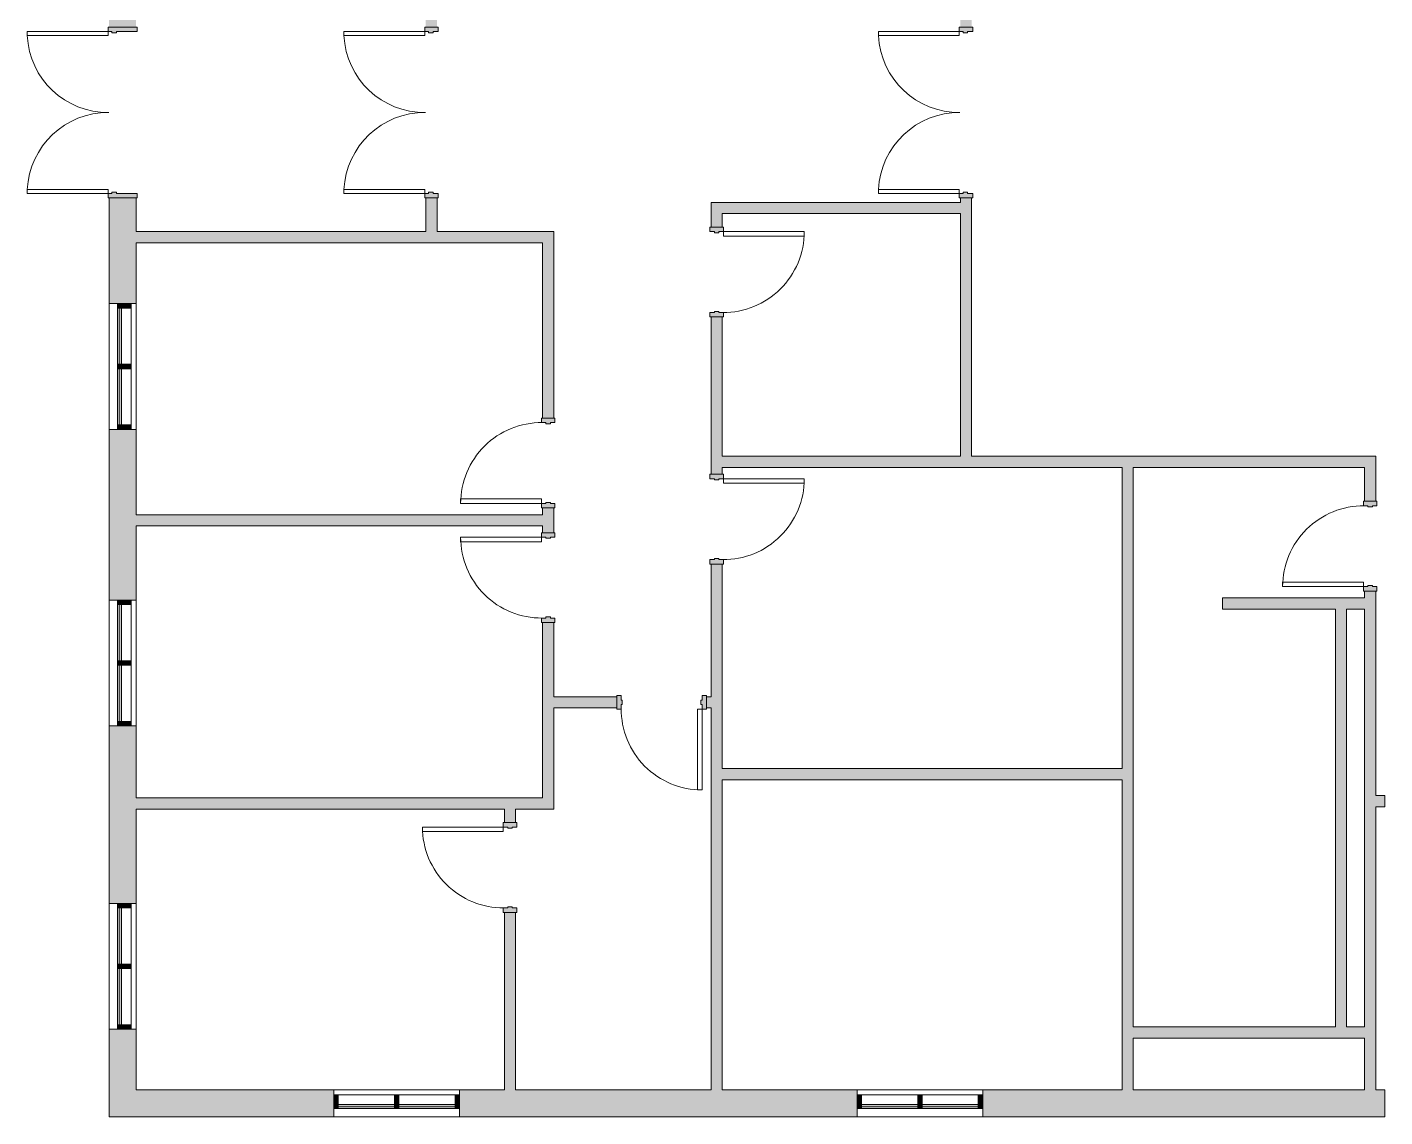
# Model space of a CAD drawing. Header units: inches. Extents: x 75 to 1272, y -971 to -4.
# Drawn here: x 75 to 679, y -934 to -449 of the extents above; entities that cross this region are included whole.
import ezdxf

# ---------------------------------------------------------------- set-up
doc = ezdxf.new("R2010")
doc.units = ezdxf.units.IN
doc.header["$MEASUREMENT"] = 0
for name, color, linetype, lineweight in [('A-DOOR', 31, 'Continuous', 9), ('A-DOOR-FRAM', 31, 'Continuous', 9), ('A-GLAZ-CURT', 52, 'Continuous', 9), ('A-GLAZ-CWMG', 51, 'Continuous', 9), ('A-WALL', 113, 'Continuous', 9), ('A-WALL-PATT', 111, 'Continuous', 9), ('I-WALL', 2, 'Continuous', 9)]:
    doc.layers.add(name, color=color, linetype=linetype, lineweight=lineweight)

# ---------------------------------------------------------------- blocks, each defined once
blk = doc.blocks.new('Door-Single_CE_ - WD Door-2_ WD Frame-V2-LEVEL 1')
at = {"layer": 'A-DOOR-FRAM'}
h = blk.add_hatch(color=253, dxfattribs=at)
h.paths.add_polyline_path([(20, -3), (20, 3), (18, 3), (18, 1), (17.5, 1), (17.5, -1), (18, -1), (18, -3)])
h.paths.add_polyline_path([(-17.5, 1), (-18, 1), (-18, 3), (-20, 3), (-20, -3), (-18, -3), (-18, -1), (-17.5, -1)])
at = {"layer": 'A-DOOR', "color": 8, "lineweight": 15}
for p, q in [((16, -39), (16, -3)), ((18, -3), (16, -3)), ((18, -3), (18, -39)), ((18, -39), (16, -39))]:
    blk.add_line(p, q, dxfattribs=at)
at = {"layer": 'A-DOOR', "color": 253}
blk.add_arc((18, -3), 36, 179.5, 270, dxfattribs=at)
blk.add_arc((18, -3), 36, 179.5, 270, dxfattribs=at)
blk.add_arc((18, -3), 36, 179.5, 270, dxfattribs=at)
blk.add_arc((18, -3), 36, 179.5, 270, dxfattribs=at)
at = {"layer": 'A-DOOR-FRAM', "color": 8, "lineweight": 15}
for p, q in [((-20, 3), (-18, 3)), ((-20, -3), (-20, 3)), ((-18, 3), (-18, 1)), ((-18, 1), (-17.5, 1)), ((-17.5, 1), (-17.5, -1)), ((17.5, 1), (18, 1)), ((17.5, -1), (17.5, 1)), ((18, 3), (20, 3)), ((18, 1), (18, 3)), ((20, 3), (20, -3)), ((-18, -3), (-20, -3)), ((-18, -1), (-18, -3)), ((-17.5, -1), (-18, -1)), ((18, -1), (17.5, -1)), ((18, -3), (18, -1)), ((20, -3), (18, -3))]:
    blk.add_line(p, q, dxfattribs=at)
blk = doc.blocks.new('Door-Single_CE_ - WD Door-2_ WD Frame-5155742-LEVEL 1')
at = {"layer": 'A-DOOR-FRAM'}
h = blk.add_hatch(color=253, dxfattribs=at)
h.paths.add_polyline_path([(-20, 3), (-20, -3), (-18, -3), (-18, -1), (-17.5, -1), (-17.5, 1), (-18, 1), (-18, 3)])
h.paths.add_polyline_path([(20, 3), (18, 3), (18, 1), (17.5, 1), (17.5, -1), (18, -1), (18, -3), (20, -3), (20, 1)])
at = {"layer": 'A-DOOR', "color": 8, "lineweight": 15}
for p, q in [((18, 39), (16, 39)), ((16, 39), (16, 3)), ((18, 3), (18, 39)), ((18, 3), (16, 3))]:
    blk.add_line(p, q, dxfattribs=at)
at = {"layer": 'A-DOOR', "color": 253}
blk.add_arc((18, 3), 36, 90, 180.5, dxfattribs=at)
blk.add_arc((18, 3), 36, 90, 180.5, dxfattribs=at)
blk.add_arc((18, 3), 36, 90, 180.5, dxfattribs=at)
blk.add_arc((18, 3), 36, 90, 180.5, dxfattribs=at)
at = {"layer": 'A-DOOR-FRAM', "color": 8, "lineweight": 15}
for p, q in [((-18, 3), (-20, 3)), ((-20, 3), (-20, -3)), ((-18, 1), (-18, 3)), ((-17.5, 1), (-18, 1)), ((-17.5, -1), (-17.5, 1)), ((18, 1), (17.5, 1)), ((17.5, 1), (17.5, -1)), ((20, 3), (18, 3)), ((18, 3), (18, 1)), ((20, -3), (20, 3)), ((-20, -3), (-18, -3)), ((-18, -3), (-18, -1)), ((-18, -1), (-17.5, -1)), ((17.5, -1), (18, -1)), ((18, -1), (18, -3)), ((18, -3), (20, -3))]:
    blk.add_line(p, q, dxfattribs=at)
blk = doc.blocks.new('Door-Single_CE_ - WD Door-2_ WD Frame-5155744-LEVEL 1')
at = {"layer": 'A-DOOR-FRAM'}
h = blk.add_hatch(color=253, dxfattribs=at)
h.paths.add_polyline_path([(-18, 3), (-20, 3), (-20, -3), (-18, -3), (-18, -1), (-17.5, -1), (-17.5, 1), (-18, 1)])
h.paths.add_polyline_path([(18, 3), (18, 1), (17.5, 1), (17.5, -1), (18, -1), (18, -3), (20, -3), (20, 3)])
at = {"layer": 'A-DOOR', "color": 8, "lineweight": 15}
for p, q in [((16, -39), (16, -3)), ((18, -3), (16, -3)), ((18, -3), (18, -39)), ((18, -39), (16, -39))]:
    blk.add_line(p, q, dxfattribs=at)
at = {"layer": 'A-DOOR', "color": 253}
blk.add_arc((18, -3), 36, 179.5, 270, dxfattribs=at)
blk.add_arc((18, -3), 36, 179.5, 270, dxfattribs=at)
blk.add_arc((18, -3), 36, 179.5, 270, dxfattribs=at)
blk.add_arc((18, -3), 36, 179.5, 270, dxfattribs=at)
at = {"layer": 'A-DOOR-FRAM', "color": 8, "lineweight": 15}
for p, q in [((-20, 3), (-18, 3)), ((-20, -3), (-20, 3)), ((-18, 3), (-18, 1)), ((-18, 1), (-17.5, 1)), ((-17.5, 1), (-17.5, -1)), ((17.5, 1), (18, 1)), ((17.5, -1), (17.5, 1)), ((18, 3), (20, 3)), ((18, 1), (18, 3)), ((20, 3), (20, -3)), ((-18, -3), (-20, -3)), ((-18, -1), (-18, -3)), ((-17.5, -1), (-18, -1)), ((18, -1), (17.5, -1)), ((18, -3), (18, -1)), ((20, -3), (18, -3))]:
    blk.add_line(p, q, dxfattribs=at)
blk = doc.blocks.new('Door-Double_CE_ - HM Door-2_ HM Frame-4190290-LEVEL 1')
at = {"layer": 'A-DOOR-FRAM'}
h = blk.add_hatch(color=253, dxfattribs=at)
h.paths.add_polyline_path([(-36, 3), (-38, 3), (-38, -3), (-36, -3), (-36, -0.75), (-35.5, -0.75), (-35.5, 1.25), (-36, 1.25)])
h.paths.add_polyline_path([(36, 3), (36, 1.25), (35.5, 1.25), (35.5, -0.75), (36, -0.75), (36, -3), (38, -3), (38, 3)])
at = {"layer": 'A-DOOR', "color": 253}
for p, q in [((-34.25, 39), (-36, 39)), ((-36, 39), (-36, 3)), ((-34.25, 3), (-34.25, 39)), ((36, 39), (34.25, 39)), ((34.25, 39), (34.25, 3)), ((36, 3), (36, 39)), ((-36, 3), (-34.25, 3)), ((34.25, 3), (36, 3))]:
    blk.add_line(p, q, dxfattribs=at)
for centre, start, end in [((-36, 3), 359.5, 87.19661), ((36, 3), 92.78996, 180.5)]:
    blk.add_arc(centre, 36, start, end, dxfattribs=at)
at = {"layer": 'A-DOOR-FRAM', "color": 8, "lineweight": 15}
for p, q in [((-36, 3), (-38, 3)), ((-38, 3), (-38, -3)), ((-36, 1.25), (-36, 3)), ((-35.5, 1.25), (-36, 1.25)), ((-35.5, -0.75), (-35.5, 1.25)), ((36, 1.25), (35.5, 1.25)), ((35.5, 1.25), (35.5, -0.75)), ((38, 3), (36, 3)), ((36, 3), (36, 1.25)), ((38, -3), (38, 3)), ((-38, -3), (-36, -3)), ((-36, -3), (-36, -0.75)), ((-36, -0.75), (-35.5, -0.75)), ((35.5, -0.75), (36, -0.75)), ((36, -0.75), (36, -3)), ((36, -3), (38, -3))]:
    blk.add_line(p, q, dxfattribs=at)
blk = doc.blocks.new('Door-Double_CE_ - HM Door-2_ HM Frame-V4-LEVEL 1')
at = {"layer": 'A-DOOR-FRAM'}
h = blk.add_hatch(color=253, dxfattribs=at)
h.paths.add_polyline_path([(-38, 2.75), (-38, -6.5), (-36, -6.5), (-36, 2.75), (-35.5, 2.75), (-35.5, 4.75), (-36, 4.75), (-36, 6.5), (-38, 6.5), (-38, 4.75)])
h.paths.add_polyline_path([(35.5, 4.75), (35.5, 2.75), (36, 2.75), (36, -6.5), (38, -6.5), (38, 6.5), (36, 6.5), (36, 4.75)])
at = {"layer": 'A-DOOR', "color": 253}
for p, q in [((-34.25, 42.5), (-36, 42.5)), ((-36, 42.5), (-36, 6.5)), ((-34.25, 6.5), (-34.25, 42.5)), ((36, 42.5), (34.25, 42.5)), ((34.25, 42.5), (34.25, 6.5)), ((36, 6.5), (36, 42.5)), ((-36, 6.5), (-34.25, 6.5)), ((34.25, 6.5), (36, 6.5))]:
    blk.add_line(p, q, dxfattribs=at)
for centre, start, end in [((-36, 6.5), 359.5, 87.19661), ((36, 6.5), 92.78996, 180.5)]:
    blk.add_arc(centre, 36, start, end, dxfattribs=at)
at = {"layer": 'A-DOOR-FRAM', "color": 8, "lineweight": 15}
for p, q in [((-36, 6.5), (-38, 6.5)), ((-38, 6.5), (-38, -6.5)), ((-36, 4.75), (-36, 6.5)), ((38, 6.5), (36, 6.5)), ((36, 6.5), (36, 4.75)), ((38, -6.5), (38, 6.5)), ((-35.5, 4.75), (-36, 4.75)), ((-36, -6.5), (-36, 2.75)), ((-36, 2.75), (-35.5, 2.75)), ((-35.5, 2.75), (-35.5, 4.75)), ((36, 4.75), (35.5, 4.75)), ((35.5, 4.75), (35.5, 2.75)), ((35.5, 2.75), (36, 2.75)), ((36, 2.75), (36, -6.5)), ((-38, -6.5), (-36, -6.5)), ((36, -6.5), (38, -6.5))]:
    blk.add_line(p, q, dxfattribs=at)
blk = doc.blocks.new('System Panel - zGlazed-5156992-LEVEL 1')
at = {"layer": 'A-GLAZ-CURT'}
blk.add_hatch(color=253, dxfattribs=at).paths.add_polyline_path([(-12.5, -1.5), (12.5, -1.5), (12.5, -0.5), (-12.5, -0.5)])
at = {"layer": 'A-GLAZ-CURT', "color": 8, "lineweight": 15}
for p, q in [((12.5, -0.5), (-12.5, -0.5)), ((-12.5, -0.5), (-12.5, -1.5)), ((-12.5, -1.5), (12.5, -1.5)), ((12.5, -1.5), (12.5, -0.5))]:
    blk.add_line(p, q, dxfattribs=at)
blk = doc.blocks.new('Rectangular Mullion - 6_ x 2_ Rectangular_CE_-5157349-LEVEL 1')
at = {"layer": 'A-GLAZ-CWMG', "color": 253}
for p, q in [((1145.01, -43.92), (1170.01, -43.92)), ((1145.01, -49.92), (1170.01, -49.92))]:
    blk.add_line(p, q, dxfattribs=at)
blk = doc.blocks.new('Rectangular Mullion - 6_ x 2_ Rectangular_CE_-5157354-LEVEL 1')
at = {"layer": 'A-GLAZ-CWMG'}
blk.add_hatch(color=253, dxfattribs=at).paths.add_polyline_path([(-2, -3.75), (-2, 2.25), (0, 2.25), (0, -3.75)])
at = {"layer": 'A-GLAZ-CWMG', "color": 8, "lineweight": 15}
for p, q in [((-2, 2.25), (0, 2.25)), ((-2, -3.75), (-2, 2.25)), ((0, 2.25), (0, -3.75)), ((0, -3.75), (-2, -3.75))]:
    blk.add_line(p, q, dxfattribs=at)
blk = doc.blocks.new('Rectangular Mullion - 6_ x 2_ Rectangular_CE_-5157355-LEVEL 1')
at = {"layer": 'A-GLAZ-CWMG'}
blk.add_hatch(color=253, dxfattribs=at).paths.add_polyline_path([(0, -3.75), (0, 2.25), (-2, 2.25), (-2, -3.75)])
at = {"layer": 'A-GLAZ-CWMG', "color": 8, "lineweight": 15}
for p, q in [((0, 2.25), (-2, 2.25)), ((-2, 2.25), (-2, -3.75)), ((0, -3.75), (0, 2.25)), ((-2, -3.75), (0, -3.75))]:
    blk.add_line(p, q, dxfattribs=at)
blk = doc.blocks.new('Rectangular Mullion - 6_ x 2_ Rectangular_CE_-5157350-LEVEL 1')
at = {"layer": 'A-GLAZ-CWMG'}
blk.add_hatch(color=253, dxfattribs=at).paths.add_polyline_path([(-1, -3.75), (-1, 2.25), (1, 2.25), (1, -3.75)])
at = {"layer": 'A-GLAZ-CWMG', "color": 8, "lineweight": 15}
for p, q in [((-1, 2.25), (1, 2.25)), ((-1, -3.75), (-1, 2.25)), ((1, 2.25), (1, -3.75)), ((1, -3.75), (-1, -3.75))]:
    blk.add_line(p, q, dxfattribs=at)
blk = doc.blocks.new('System Panel - zGlazed-5156208-LEVEL 1')
at = {"layer": 'A-GLAZ-CURT'}
blk.add_hatch(color=253, dxfattribs=at).paths.add_polyline_path([(12.5, 1.5), (-12.5, 1.5), (-12.5, 0.5), (12.5, 0.5)])
at = {"layer": 'A-GLAZ-CURT', "color": 8, "lineweight": 15}
for p, q in [((12.5, 1.5), (-12.5, 1.5)), ((-12.5, 1.5), (-12.5, 0.5)), ((-12.5, 0.5), (12.5, 0.5)), ((12.5, 0.5), (12.5, 1.5))]:
    blk.add_line(p, q, dxfattribs=at)
blk = doc.blocks.new('Rectangular Mullion - 6_ x 2_ Rectangular_CE_-5157352-LEVEL 1')
at = {"layer": 'A-GLAZ-CWMG', "color": 253}
for p, q in [((1225.26, -106.17), (1225.26, -81.17)), ((1231.26, -106.17), (1231.26, -81.17))]:
    blk.add_line(p, q, dxfattribs=at)
blk = doc.blocks.new('Rectangular Mullion - 6_ x 2_ Rectangular_CE_-5157356-LEVEL 1')
at = {"layer": 'A-GLAZ-CWMG'}
blk.add_hatch(color=253, dxfattribs=at).paths.add_polyline_path([(0, -2.25), (-2, -2.25), (-2, 3.75), (0, 3.75)])
at = {"layer": 'A-GLAZ-CWMG', "color": 8, "lineweight": 15}
for p, q in [((-2, 3.75), (0, 3.75)), ((-2, -2.25), (-2, 3.75)), ((0, 3.75), (0, -2.25)), ((0, -2.25), (-2, -2.25))]:
    blk.add_line(p, q, dxfattribs=at)
blk = doc.blocks.new('Rectangular Mullion - 6_ x 2_ Rectangular_CE_-5157357-LEVEL 1')
at = {"layer": 'A-GLAZ-CWMG'}
blk.add_hatch(color=253, dxfattribs=at).paths.add_polyline_path([(-2, -2.25), (0, -2.25), (0, 3.75), (-2, 3.75)])
at = {"layer": 'A-GLAZ-CWMG', "color": 8, "lineweight": 15}
for p, q in [((0, 3.75), (-2, 3.75)), ((-2, 3.75), (-2, -2.25)), ((0, -2.25), (0, 3.75)), ((-2, -2.25), (0, -2.25))]:
    blk.add_line(p, q, dxfattribs=at)
blk = doc.blocks.new('Rectangular Mullion - 6_ x 2_ Rectangular_CE_-5157353-LEVEL 1')
at = {"layer": 'A-GLAZ-CWMG'}
blk.add_hatch(color=253, dxfattribs=at).paths.add_polyline_path([(1, -2.25), (-1, -2.25), (-1, 3.75), (1, 3.75)])
at = {"layer": 'A-GLAZ-CWMG', "color": 8, "lineweight": 15}
for p, q in [((-1, 3.75), (1, 3.75)), ((-1, -2.25), (-1, 3.75)), ((1, 3.75), (1, -2.25)), ((1, -2.25), (-1, -2.25))]:
    blk.add_line(p, q, dxfattribs=at)

msp = doc.modelspace()

# ---------------------------------------------------------------- hatches: boundary and pattern name
at = {"layer": 'A-WALL-PATT'}
h = msp.add_hatch(color=253, dxfattribs=at)
h.paths.add_polyline_path([(111.01, -934.17), (123.01, -934.17), (123.01, -895.17), (111.01, -895.17), (111.01, -922.17)])
h.paths.add_polyline_path([(111.01, -839.17), (123.01, -839.17), (123.01, -760.17), (111.01, -760.17), (111.01, -797.17)])
h.paths.add_polyline_path([(111.01, -704.17), (123.01, -704.17), (123.01, -628.17), (111.01, -628.17), (111.01, -671.17)])
h.paths.add_polyline_path([(111.01, -572.17), (123.01, -572.17), (123.01, -525.17), (111.01, -525.17), (111.01, -545.17)])
h.paths.add_polyline_path([(111.01, -449.17), (123.01, -449.17), (123.01, -402.17), (111.01, -402.17), (111.01, -434.17)])
h.paths.add_polyline_path([(111.01, -346.17), (123.01, -346.17), (123.01, -270.17), (111.01, -270.17), (111.01, -308.17)])
h.paths.add_polyline_path([(111.01, -214.17), (123.01, -214.17), (123.01, -135.17), (111.01, -135.17), (111.01, -182.17)])
h.paths.add_polyline_path([(111.01, -79.17), (123.01, -79.17), (123.01, -40.17), (111.01, -40.17), (111.01, -52.17)])
h = msp.add_hatch(color=253, dxfattribs=at)
h.paths.add_polyline_path([(490.01, -640.17), (495.01, -640.17), (495.01, -525.17), (490.01, -525.17), (490.01, -620.15)])
h.paths.add_polyline_path([(495.01, -449.17), (495.01, -334.17), (490.01, -334.17), (490.01, -449.17)])
h = msp.add_hatch(color=253, dxfattribs=at)
h.paths.add_polyline_path([(252.01, -540.17), (257.01, -540.17), (257.01, -525.17), (252.01, -525.17)])
h.paths.add_polyline_path([(252.01, -449.17), (257.01, -449.17), (257.01, -434.17), (252.01, -434.17)])
h = msp.add_hatch(color=253, dxfattribs=at)
h.paths.add_polyline_path([(379.01, -922.17), (384.01, -922.17), (384.01, -688.17), (379.01, -688.17), (379.01, -784.17)])
h.paths.add_polyline_path([(379.01, -648.17), (384.01, -648.17), (384.01, -578.17), (379.01, -578.17), (379.01, -645.17)])
h.paths.add_polyline_path([(379.01, -538.17), (384.01, -538.17), (384.01, -527.17), (379.01, -527.17), (379.01, -532.17)])
for points in [[(384.01, -532.17), (490.01, -532.17), (490.01, -527.17), (384.01, -527.17)], [(123.01, -545.17), (304.01, -545.17), (304.01, -540.17), (123.01, -540.17)], [(384.01, -645.17), (675.01, -645.17), (675.01, -640.17), (384.01, -640.17)], [(562.01, -922.17), (567.01, -922.17), (567.01, -645.17), (562.01, -645.17), (562.01, -899.17)], [(123.01, -671.17), (304.01, -671.17), (304.01, -666.17), (123.01, -666.17)], [(606.72, -708.19), (670.01, -708.19), (670.01, -703.19), (606.72, -703.19)], [(662.01, -894.17), (662.01, -708.19), (657.01, -708.19), (657.01, -894.17)], [(562.01, -784.17), (562.01, -779.17), (384.01, -779.17), (384.01, -784.17)], [(123.01, -797.17), (309.01, -797.17), (309.01, -792.17), (123.01, -792.17)], [(567.01, -899.17), (670.01, -899.17), (670.01, -894.17), (567.01, -894.17)]]:
    msp.add_hatch(color=253, dxfattribs=at).paths.add_polyline_path(points)
h = msp.add_hatch(color=253, dxfattribs=at)
h.paths.add_polyline_path([(304.01, -792.17), (309.01, -792.17), (309.01, -714.17), (304.01, -714.17), (304.01, -753.13)])
h.paths.add_polyline_path([(304.01, -674.17), (309.01, -674.17), (309.01, -663.17), (304.01, -663.17), (304.01, -671.17)])
h.paths.add_polyline_path([(304.01, -623.17), (309.01, -623.17), (309.01, -540.17), (304.01, -540.17), (304.01, -620.15)])
h = msp.add_hatch(color=253, dxfattribs=at)
h.paths.add_polyline_path([(673.01, -922.17), (675.01, -922.17), (675.01, -700.19), (670.01, -700.19), (670.01, -922.17)])
h.paths.add_polyline_path([(670.01, -660.19), (675.01, -660.19), (675.01, -645.17), (670.01, -645.17)])
h = msp.add_hatch(color=253, dxfattribs=at)
h.paths.add_polyline_path([(379.01, -752.17), (379.01, -747.17), (377.01, -747.17), (377.01, -752.17)])
h.paths.add_polyline_path([(337.01, -752.17), (337.01, -747.17), (309.01, -747.17), (309.01, -752.17)])
h = msp.add_hatch(color=253, dxfattribs=at)
h.paths.add_polyline_path([(755.31, -796.17), (759.01, -796.17), (759.01, -791.17), (755.01, -791.17), (755.01, -796.17)])
h.paths.add_polyline_path([(675.01, -796.17), (679.01, -796.17), (679.01, -791.17), (675.01, -791.17)])
h = msp.add_hatch(color=253, dxfattribs=at)
h.paths.add_polyline_path([(287.01, -922.17), (292.01, -922.17), (292.01, -843.17), (287.01, -843.17)])
h.paths.add_polyline_path([(292.01, -803.17), (292.01, -797.17), (287.01, -797.17), (287.01, -803.17)])
h = msp.add_hatch(color=253, dxfattribs=at)
h.paths.add_polyline_path([(123.01, -934.17), (211.01, -934.17), (211.01, -922.17), (123.01, -922.17)])
h.paths.add_polyline_path([(267.01, -934.17), (444.01, -934.17), (444.01, -922.17), (267.01, -922.17)])
h.paths.add_polyline_path([(500.01, -934.17), (679.01, -934.17), (679.01, -922.17), (500.01, -922.17)])
h.paths.add_polyline_path([(755.01, -934.17), (941.01, -934.17), (941.01, -922.17), (755.01, -922.17)])
h.paths.add_polyline_path([(1002.19, -934.17), (1116.01, -934.17), (1116.01, -922.17), (997.01, -922.17), (997.01, -934.17)])
h.paths.add_polyline_path([(1172.01, -934.17), (1223.01, -934.17), (1223.01, -922.17), (1172.01, -922.17)])

# ---------------------------------------------------------------- linework, layer by layer
at = {"layer": 'A-WALL', "color": 8, "lineweight": 15}
for p, q in [((123.01, -525.17), (111.01, -525.17)), ((111.01, -525.17), (111.01, -572.17)), ((123.01, -540.17), (123.01, -525.17)), ((123.01, -572.17), (123.01, -545.17)), ((111.01, -572.17), (123.01, -572.17)), ((123.01, -628.17), (111.01, -628.17)), ((111.01, -628.17), (111.01, -704.17)), ((123.01, -666.17), (123.01, -628.17)), ((123.01, -704.17), (123.01, -671.17)), ((111.01, -704.17), (123.01, -704.17)), ((123.01, -760.17), (111.01, -760.17)), ((111.01, -760.17), (111.01, -839.17)), ((123.01, -792.17), (123.01, -760.17)), ((123.01, -839.17), (123.01, -797.17)), ((111.01, -839.17), (123.01, -839.17)), ((123.01, -895.17), (111.01, -895.17)), ((111.01, -895.17), (111.01, -934.17)), ((123.01, -922.17), (123.01, -895.17)), ((211.01, -922.17), (123.01, -922.17)), ((211.01, -934.17), (211.01, -922.17)), ((287.01, -922.17), (267.01, -922.17)), ((267.01, -922.17), (267.01, -934.17)), ((379.01, -922.17), (292.01, -922.17)), ((444.01, -922.17), (384.01, -922.17)), ((444.01, -934.17), (444.01, -922.17)), ((562.01, -922.17), (500.01, -922.17)), ((500.01, -922.17), (500.01, -934.17)), ((670.01, -922.17), (567.01, -922.17)), ((679.01, -922.17), (675.01, -922.17)), ((679.01, -934.17), (679.01, -922.17)), ((111.01, -934.17), (211.01, -934.17)), ((267.01, -934.17), (444.01, -934.17)), ((500.01, -934.17), (679.01, -934.17))]:
    msp.add_line(p, q, dxfattribs=at)
at = {"layer": 'A-WALL', "color": 253}
for p, q in [((111.01, -628.17), (111.01, -572.17)), ((123.01, -572.17), (123.01, -628.17)), ((111.01, -760.17), (111.01, -704.17)), ((123.01, -704.17), (123.01, -760.17)), ((111.01, -895.17), (111.01, -839.17)), ((123.01, -839.17), (123.01, -895.17)), ((211.01, -922.17), (267.01, -922.17)), ((444.01, -922.17), (500.01, -922.17)), ((267.01, -934.17), (211.01, -934.17)), ((500.01, -934.17), (444.01, -934.17))]:
    msp.add_line(p, q, dxfattribs=at)
at = {"layer": 'I-WALL', "color": 8, "lineweight": 15}
for p, q in [((257.01, -525.17), (252.01, -525.17)), ((252.01, -525.17), (252.01, -540.17)), ((257.01, -540.17), (257.01, -525.17)), ((495.01, -525.17), (490.01, -525.17)), ((490.01, -525.17), (490.01, -527.17)), ((495.01, -640.17), (495.01, -525.17)), ((379.01, -527.17), (379.01, -538.17)), ((490.01, -527.17), (379.01, -527.17)), ((384.01, -538.17), (384.01, -532.17)), ((384.01, -532.17), (490.01, -532.17)), ((490.01, -532.17), (490.01, -640.17)), ((252.01, -540.17), (123.01, -540.17)), ((309.01, -540.17), (257.01, -540.17)), ((309.01, -623.17), (309.01, -540.17)), ((379.01, -538.17), (384.01, -538.17)), ((123.01, -545.17), (304.01, -545.17)), ((304.01, -545.17), (304.01, -623.17)), ((384.01, -578.17), (379.01, -578.17)), ((379.01, -578.17), (379.01, -648.17)), ((384.01, -640.17), (384.01, -578.17)), ((304.01, -623.17), (309.01, -623.17)), ((490.01, -640.17), (384.01, -640.17)), ((675.01, -640.17), (495.01, -640.17)), ((675.01, -660.19), (675.01, -640.17)), ((384.01, -648.17), (384.01, -645.17)), ((384.01, -645.17), (562.01, -645.17)), ((562.01, -645.17), (562.01, -779.17)), ((567.01, -645.17), (670.01, -645.17)), ((567.01, -894.17), (567.01, -645.17)), ((670.01, -645.17), (670.01, -660.19)), ((379.01, -648.17), (384.01, -648.17)), ((309.01, -663.17), (304.01, -663.17)), ((304.01, -663.17), (304.01, -666.17)), ((309.01, -674.17), (309.01, -663.17)), ((670.01, -660.19), (675.01, -660.19)), ((304.01, -666.17), (123.01, -666.17)), ((123.01, -671.17), (304.01, -671.17)), ((304.01, -671.17), (304.01, -674.17)), ((304.01, -674.17), (309.01, -674.17)), ((384.01, -688.17), (379.01, -688.17)), ((379.01, -688.17), (379.01, -747.17)), ((384.01, -779.17), (384.01, -688.17)), ((670.01, -700.19), (670.01, -703.19)), ((675.01, -700.19), (670.01, -700.19)), ((675.01, -791.17), (675.01, -700.19)), ((670.01, -703.19), (606.72, -703.19)), ((606.72, -703.19), (606.72, -708.19)), ((606.72, -708.19), (657.01, -708.19)), ((657.01, -708.19), (657.01, -894.17)), ((662.01, -708.19), (670.01, -708.19)), ((662.01, -894.17), (662.01, -708.19)), ((670.01, -708.19), (670.01, -894.17)), ((309.01, -714.17), (304.01, -714.17)), ((304.01, -714.17), (304.01, -792.17)), ((309.01, -747.17), (309.01, -714.17)), ((337.01, -747.17), (309.01, -747.17)), ((337.01, -752.17), (337.01, -747.17)), ((379.01, -747.17), (377.01, -747.17)), ((377.01, -747.17), (377.01, -752.17)), ((309.01, -797.17), (309.01, -752.17)), ((309.01, -752.17), (337.01, -752.17)), ((377.01, -752.17), (379.01, -752.17)), ((379.01, -752.17), (379.01, -922.17)), ((562.01, -779.17), (384.01, -779.17)), ((384.01, -922.17), (384.01, -784.17)), ((384.01, -784.17), (562.01, -784.17)), ((562.01, -784.17), (562.01, -922.17)), ((679.01, -791.17), (675.01, -791.17)), ((679.01, -796.17), (679.01, -791.17)), ((304.01, -792.17), (123.01, -792.17)), ((123.01, -797.17), (287.01, -797.17)), ((287.01, -797.17), (287.01, -803.17)), ((292.01, -797.17), (309.01, -797.17)), ((292.01, -803.17), (292.01, -797.17)), ((675.01, -922.17), (675.01, -796.17)), ((675.01, -796.17), (679.01, -796.17)), ((287.01, -803.17), (292.01, -803.17)), ((287.01, -843.17), (287.01, -922.17)), ((292.01, -843.17), (287.01, -843.17)), ((292.01, -922.17), (292.01, -843.17)), ((657.01, -894.17), (567.01, -894.17)), ((670.01, -894.17), (662.01, -894.17)), ((567.01, -899.17), (670.01, -899.17)), ((567.01, -922.17), (567.01, -899.17)), ((670.01, -899.17), (670.01, -922.17))]:
    msp.add_line(p, q, dxfattribs=at)

# ---------------------------------------------------------------- block references
at = {"layer": 'A-DOOR', "color": 253}
for name, p, rotation in [('Door-Double_CE_ - HM Door-2_ HM Frame-V4-LEVEL 1', (117.01, -487.17), 90.00000000000047), ('Door-Double_CE_ - HM Door-2_ HM Frame-4190290-LEVEL 1', (254.51, -487.17), 90.00000000000047), ('Door-Double_CE_ - HM Door-2_ HM Frame-4190290-LEVEL 1', (492.51, -487.17), 90.00000000000063), ('Door-Single_CE_ - WD Door-2_ WD Frame-5155744-LEVEL 1', (381.51, -558.17), 90.00000000000047), ('Door-Single_CE_ - WD Door-2_ WD Frame-V2-LEVEL 1', (306.51, -643.17), 270.0000000000005), ('Door-Single_CE_ - WD Door-2_ WD Frame-5155744-LEVEL 1', (381.51, -668.17), 90.00000000000047), ('Door-Single_CE_ - WD Door-2_ WD Frame-V2-LEVEL 1', (672.51, -680.19), 270.0000000000005), ('Door-Single_CE_ - WD Door-2_ WD Frame-5155742-LEVEL 1', (306.51, -694.17), 90.00000000000045), ('Door-Single_CE_ - WD Door-2_ WD Frame-5155742-LEVEL 1', (289.51, -823.17), 89.99999999999972)]:
    msp.add_blockref(name, p, dxfattribs=dict(at, rotation=rotation))
msp.add_blockref('Door-Single_CE_ - WD Door-2_ WD Frame-V2-LEVEL 1', (357.01, -749.67), dxfattribs=at)
at = {"layer": 'A-GLAZ-CURT', "color": 253, "rotation": 89.99999999999856}
for p in [(117.01, -586.67), (117.01, -613.67), (117.01, -718.67), (117.01, -745.67), (117.01, -853.67), (117.01, -880.67)]:
    msp.add_blockref('System Panel - zGlazed-5156208-LEVEL 1', p, dxfattribs=at)
at = {"layer": 'A-GLAZ-CURT', "color": 253}
for p in [(225.51, -928.17), (252.51, -928.17), (458.51, -928.17), (485.51, -928.17)]:
    msp.add_blockref('System Panel - zGlazed-5156992-LEVEL 1', p, dxfattribs=at)
at = {"layer": 'A-GLAZ-CWMG', "color": 253, "extrusion": (0, 0, -1)}
for name, p, rotation in [('Rectangular Mullion - 6_ x 2_ Rectangular_CE_-5157356-LEVEL 1', (-117.01, -572.17), 90.00000000000142), ('Rectangular Mullion - 6_ x 2_ Rectangular_CE_-5157353-LEVEL 1', (-117.01, -600.17), 90.00000000000142), ('Rectangular Mullion - 6_ x 2_ Rectangular_CE_-5157356-LEVEL 1', (-117.01, -704.17), 90.00000000000142), ('Rectangular Mullion - 6_ x 2_ Rectangular_CE_-5157353-LEVEL 1', (-117.01, -732.17), 90.00000000000142), ('Rectangular Mullion - 6_ x 2_ Rectangular_CE_-5157356-LEVEL 1', (-117.01, -839.17), 90.00000000000142), ('Rectangular Mullion - 6_ x 2_ Rectangular_CE_-5157353-LEVEL 1', (-117.01, -867.17), 90.00000000000142), ('Rectangular Mullion - 6_ x 2_ Rectangular_CE_-5157350-LEVEL 1', (-239.01, -928.17), 180), ('Rectangular Mullion - 6_ x 2_ Rectangular_CE_-5157354-LEVEL 1', (-267.01, -928.17), 180), ('Rectangular Mullion - 6_ x 2_ Rectangular_CE_-5157350-LEVEL 1', (-472.01, -928.17), 180), ('Rectangular Mullion - 6_ x 2_ Rectangular_CE_-5157354-LEVEL 1', (-500.01, -928.17), 180)]:
    msp.add_blockref(name, p, dxfattribs=dict(at, rotation=rotation))
at = {"layer": 'A-GLAZ-CWMG', "color": 253}
for name, p, rotation in [('Rectangular Mullion - 6_ x 2_ Rectangular_CE_-5157352-LEVEL 1', (1346.03, -680.33), 180), ('Rectangular Mullion - 6_ x 2_ Rectangular_CE_-5157352-LEVEL 1', (1346.03, -707.33), 180), ('Rectangular Mullion - 6_ x 2_ Rectangular_CE_-5157357-LEVEL 1', (117.01, -628.17), 269.9999999999986), ('Rectangular Mullion - 6_ x 2_ Rectangular_CE_-5157352-LEVEL 1', (1346.03, -812.33), 180), ('Rectangular Mullion - 6_ x 2_ Rectangular_CE_-5157352-LEVEL 1', (1346.03, -839.33), 180), ('Rectangular Mullion - 6_ x 2_ Rectangular_CE_-5157357-LEVEL 1', (117.01, -760.17), 269.9999999999986), ('Rectangular Mullion - 6_ x 2_ Rectangular_CE_-5157352-LEVEL 1', (1346.03, -947.33), 180), ('Rectangular Mullion - 6_ x 2_ Rectangular_CE_-5157352-LEVEL 1', (1346.03, -974.33), 180), ('Rectangular Mullion - 6_ x 2_ Rectangular_CE_-5157357-LEVEL 1', (117.01, -895.17), 269.9999999999986), ('Rectangular Mullion - 6_ x 2_ Rectangular_CE_-5157355-LEVEL 1', (211.01, -928.17), 180), ('Rectangular Mullion - 6_ x 2_ Rectangular_CE_-5157349-LEVEL 1', (1383.03, -974.33), 180), ('Rectangular Mullion - 6_ x 2_ Rectangular_CE_-5157349-LEVEL 1', (1410.03, -974.33), 180), ('Rectangular Mullion - 6_ x 2_ Rectangular_CE_-5157355-LEVEL 1', (444.01, -928.17), 180), ('Rectangular Mullion - 6_ x 2_ Rectangular_CE_-5157349-LEVEL 1', (1616.03, -974.33), 180), ('Rectangular Mullion - 6_ x 2_ Rectangular_CE_-5157349-LEVEL 1', (1643.03, -974.33), 180)]:
    msp.add_blockref(name, p, dxfattribs=dict(at, rotation=rotation))

doc.saveas('drawing.dxf')
